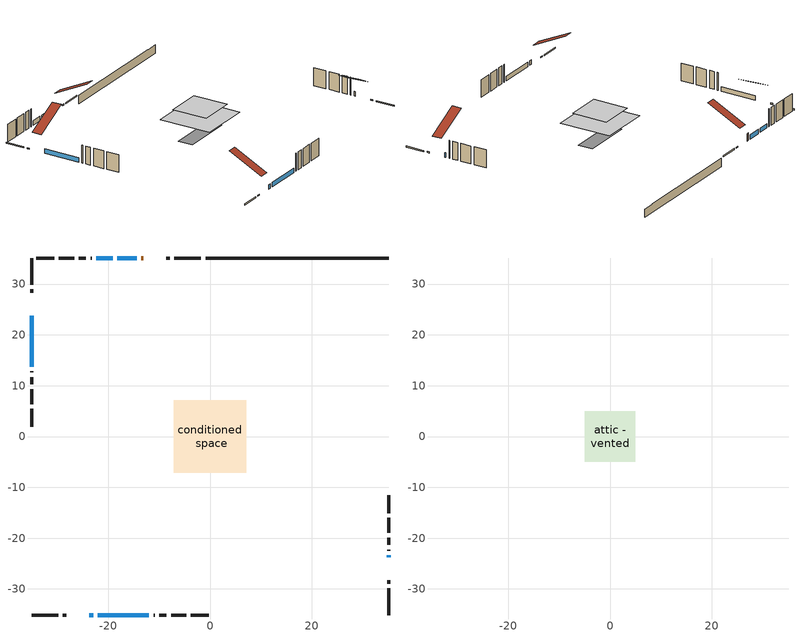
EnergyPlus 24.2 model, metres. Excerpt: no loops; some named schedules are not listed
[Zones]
conditioned space
 floor outside (Floor1 construction): -2.35,-2.35 -2.35,2.35 2.35,2.35 2.35,-2.35 z1.06
 floor adiabatic (AdiabaticFloorConstruction): -7.15,-7.15 -7.15,7.15 7.15,7.15 7.15,-7.15 z3.5
 floor foundation (Slab1 construction): -6.91,-2.09 -6.91,2.09 6.91,2.09 6.91,-2.09 z-1.3
 wall outside (RimJoist1 construction): -1.77,35.12 -7.04,35.12 / -35.12,-35.12 -29.86,-35.12 / -35.12,35.12 -35.12,29.86 / 35.12,-35.12 35.12,-29.86 z1.06:1.36
 wall outside (RimJoist2 construction): -7.97,35.12 -8.64,35.12 / -28.93,-35.12 -28.26,-35.12 / -35.12,28.93 -35.12,28.26 / 35.12,-28.93 35.12,-28.26 z1.06:1.36
 wall outside (AdiabaticWallConstruction 1): -13.11,35.12 -13.53,35.12 z1.06:3.09
 wall outside (AdiabaticWallConstruction): -23.78,-35.12 -23.02,-35.12 / -14.46,35.12 -18.23,35.12 / -19.16,35.12 -22.36,35.12 / -35.12,23.78 -35.12,13.74 / -22.09,-35.12 -12.05,-35.12 / 35.12,-23.78 35.12,-23.37 z1.06:2.28
 wall outside (Wall1 construction): -23.29,35.12 -23.5,35.12 / -11.12,-35.12 -10.91,-35.12 / -35.12,12.81 -35.12,12.6 / 35.12,-22.44 35.12,-22.24 z1.06:5.94
 wall outside (Wall2 construction): -24.43,35.12 -25.83,35.12 / -9.98,-35.12 -8.57,-35.12 / -35.12,11.67 -35.12,10.26 / 35.12,-21.31 35.12,-19.9 z1.06:5.94
 wall outside (Wall3 construction): -26.76,35.12 -29.73,35.12 / -7.64,-35.12 -4.68,-35.12 / -35.12,9.34 -35.12,6.37 / 35.12,-18.97 35.12,-16.01 z1.06:5.94
 wall outside (Wall4 construction): -30.65,35.12 -34.19,35.12 / -3.75,-35.12 -0.21,-35.12 / -35.12,5.44 -35.12,1.9 / 35.12,-15.08 35.12,-11.54 z1.06:5.94
 wall foundation (FoundationWall1 construction): -0.84,35.12,-1.3 -0.84,35.12,1.06 31.53,35.12,1.06 31.53,35.12,0.92 35.12,35.12,0.92 35.12,35.12,-1.3
 window (WindowConstruction 4): -23.78,-35.12 -23.02,-35.12 z1.06:2.28
 window (WindowConstruction 1): -14.46,35.12 -18.23,35.12 z1.06:2.28
 window (WindowConstruction 2): -19.16,35.12 -22.36,35.12 z1.06:2.28
 window (WindowConstruction 3): -35.12,23.78 -35.12,13.74 z1.06:2.28
 window (WindowConstruction): -22.09,-35.12 -12.05,-35.12 z1.06:2.28
 window (WindowConstruction 5): 35.12,-23.78 35.12,-23.37 z1.06:2.28
 door (Door): -13.11,35.12 -13.53,35.12 z1.06:3.09
 ceiling adiabatic (AdiabaticFloorConstruction): 7.15,-7.15 7.15,7.15 -7.15,7.15 -7.15,-7.15 z3.5
attic - vented
 floor to conditioned space (Floor2 construction Reversed): -4.95,-4.95 -4.95,4.95 4.95,4.95 4.95,-4.95 z5.94
 roof outside (Roof1 construction): -12.18,35.12,5.94 -12.18,25.76,10.62 -9.56,25.76,10.62 -9.56,35.12,5.94; -24.71,-35.12,5.94 -24.71,-25.76,10.62 -27.33,-25.76,10.62 -27.33,-35.12,5.94; -35.12,24.71,5.94 -25.76,24.71,10.62 -25.76,27.33,10.62 -35.12,27.33,5.94; 35.12,-24.71,5.94 25.76,-24.71,10.62 25.76,-27.33,10.62 35.12,-27.33,5.94
[Building]
Building 1: Terrain=Suburbs
[Site:Location]
Montreal Intl AP_QC: Latitude {deg}=45.47; Longitude {deg}=-73.74; Time Zone {hr}=-5; Elevation {m}=36; Keep Site Location Information=Yes
[Site:GroundTemperature:Shallow]
2.07863, -0.316383, -0.508184, 0.628371, 5.19101, 9.73239, 13.6695, 16.1636, 16.3755, 14.347, 10.5102, 6.10817
[Site:WaterMainsTemperature]
Calculation Method=Schedule; Temperature Schedule=mains temperature schedule
[Material] Roughness=Rough; Thermal Absorptance=0.9
Name | Thickness {m} | Conductivity {W/m-K} | Density {kg/m3} | Specific Heat {J/kg-K} | Solar Absorptance | Visible Absorptance
asphalt or fiberglass shingles | 0.00635 | 0.162714 | 1121.4 | 1465.45 | 0.84 | 0.84
ceiling loosefill ins | 0.169333 | 0.0480833 | 16.02 | 1046.75 | 0.7 | 0.7
ceiling stud and cavity | 0.1397 | 0.0910875 | 65.682 | 1177.47 | 0.7 | 0.7
concrete 4.0 in. | 0.1016 | 1.803125 | 2242.8 | 837.4 | 0.7 | 0.7
concrete 8.0 in. | 0.2032 | 1.803125 | 2242.8 | 837.4 | 0.7 | 0.7
door material | 0.04445 | 0.053851 | 512.64 | 1214.23 | 0.7 | 0.7
exterior vertical ins | 0.0579696 | 0.029427 | 32.04 | 1214.23 | 0.7 | 0.7
floor covering | 0.0127 | 0.0433444 | 54.468 | 1339.84 | 0.6 | 0.6
floor rigid ins | 0.103632 | 0.029427 | 32.04 | 1214.23 | 0.7 | 0.7
floor rigid ins 1; wall rigid ins 1 | 0.512978 | 0.029427 | 32.04 | 1214.23 | 0.7 | 0.7
floor stud and cavity | 0.1397 | 0.224627 | 92.3553 | 1139.71 | 0.7 | 0.7
floor stud and cavity 1 | 0.1397 | 1.75129 | 37.0049 | 1207.88 | 0.7 | 0.7
furniture material conditioned space 1 | 0.1524 | 0.115458 | 640.8 | 1214.23 | 0.6 | 0.6
gypsum board | 0.0127 | 0.160291 | 801 | 837.4 | 0.6 | 0.6
gypsum board 1 | 0.0127 | 0.160291 | 801 | 837.4 | 0.7 | 0.7
osb sheathing 0.5 in. | 0.0127 | 0.115458 | 512.64 | 1214.23 | 0.7 | 0.7
osb sheathing 0.75 in. | 0.01905 | 0.115458 | 512.64 | 1214.23 | 0.7 | 0.7
osb sheathing 2.0 in. | 0.0508 | 0.115458 | 512.64 | 1214.23 | 0.7 | 0.7
rim joist rigid ins; wall rigid ins | 0.051816 | 0.029427 | 32.04 | 1214.23 | 0.7 | 0.7
rim joist stud and cavity | 0.0508 | 0.0278857 | 125.044 | 1163.47 | 0.6 | 0.6
rim joist stud and cavity 1 | 0.0508 | 0.0619657 | 125.044 | 1163.47 | 0.6 | 0.6
wall stud and cavity | 0.1397 | 0.168807 | 139.0536 | 1170.24 | 0.7 | 0.7
wall stud and cavity 1 | 0.1397 | 0.157732 | 139.0536 | 1170.24 | 0.7 | 0.7
wall stud and cavity 2 | 0.1397 | 0.193984 | 139.0536 | 1170.24 | 0.7 | 0.7
wall stud and cavity 3 | 0.1397 | 0.192105 | 139.0536 | 1170.24 | 0.7 | 0.7
wall stud and cavity 4 | 0.0889 | 0.380278 | 52.3479 | 1209.89 | 0.7 | 0.7
wall stud and cavity 5 | 0.0889 | 0.391764 | 83.0341 | 1211.67 | 0.7 | 0.7
wood siding | 0.0254 | 0.102417 | 544.68 | 1172.36 | 0 | 0
wood siding 1; wood siding 2; wood siding 3 | 0.0254 | 0.102417 | 544.68 | 1172.36 | 0.7 | 0.7
[WindowMaterial:SimpleGlazingSystem]
Name | U-Factor {W/m2-K} | Solar Heat Gain Coefficient
WindowMaterial | 2.93382 | 0.6
WindowMaterial 1 | 2.97187 | 0.6
WindowMaterial 2 | 2.961077 | 0.63
WindowMaterial 3 | 3.09508 | 0.34
[Construction]
AdiabaticFloorConstruction: floor stud and cavity 1, floor rigid ins 1, osb sheathing 0.75 in., floor covering
AdiabaticWallConstruction: wood siding 2, wall rigid ins 1, wall stud and cavity 4, gypsum board
AdiabaticWallConstruction 1: wood siding 3, wall rigid ins 1, wall stud and cavity 4, gypsum board
Door: door material
Floor1 construction: floor stud and cavity, floor rigid ins, osb sheathing 0.75 in., floor covering
Floor2 construction Reversed: gypsum board, ceiling stud and cavity, ceiling loosefill ins
FoundationWall1 construction: concrete 8.0 in., gypsum board 1
furniture construction conditioned space 1: furniture material conditioned space 1
PartitionWallConstruction: gypsum board, wall stud and cavity 5, gypsum board
RimJoist1 construction: wood siding 1, osb sheathing 2.0 in., rim joist stud and cavity
RimJoist2 construction: wood siding 1, rim joist rigid ins, osb sheathing 2.0 in., rim joist stud and cavity 1
Roof1 construction: asphalt or fiberglass shingles
Slab1 construction: concrete 4.0 in.
Wall1 construction: wood siding, wall rigid ins, osb sheathing 0.5 in., wall stud and cavity, gypsum board
Wall2 construction: wood siding, wall rigid ins, osb sheathing 0.5 in., wall stud and cavity 1, gypsum board
Wall3 construction: wood siding, wall rigid ins, osb sheathing 0.5 in., wall stud and cavity 2, gypsum board
Wall4 construction: wood siding, wall rigid ins, osb sheathing 0.5 in., wall stud and cavity 3, gypsum board
WindowConstruction; WindowConstruction 1; WindowConstruction 3: WindowMaterial
WindowConstruction 2: WindowMaterial 1
WindowConstruction 4: WindowMaterial 2
WindowConstruction 5: WindowMaterial 3
[Zone] Multiplier=1; Part of Total Floor Area=Yes
Name | Volume {m3}
attic - vented | 72.4104
conditioned space | 655.9
[Space]
Name | Zone | Volume {m3}
attic - vented 1 | attic - vented | 72.4104
conditioned space 1 | conditioned space | 655.9
[ZoneInfiltration:EffectiveLeakageArea]
infil attic - vented 1: Zone or Space=attic - vented 1; Schedule=Always On Discrete; Effective Air Leakage Area {cm2}=3923.6; Stack Coefficient=0.000325671; Wind Coefficient=1.2193e-05
[ZoneMixing]
whole house fan mix: Zone or Space=attic - vented; Schedule=Always On Continuous; Design Flow Rate Calculation Method=Flow/Zone; Design Flow Rate {m3/s}=0; Source Zone or Space=conditioned space
[SurfaceProperty:ExposedFoundationPerimeter]
Slab1: Exposed Perimeter Calculation Method=TotalExposedPerimeter; Total Exposed Perimeter {m}=35.966
[InternalMass] Zone or ZoneList=conditioned space; Space or SpaceList=conditioned space 1
Name | Construction | Surface Area {m2}
furniture mass conditioned space 1 | furniture construction conditioned space 1 | 113.788
partition wall mass | PartitionWallConstruction | 284.47
[Lights]
interior lighting: Zone or ZoneList or Space or SpaceList=conditioned space 1; Schedule=interior lighting schedule; Design Level Calculation Method=LightingLevel; Lighting Level {W}=343.2; Return Air Fraction=0; Fraction Radiant=0.6; Fraction Visible=0.2; Fraction Replaceable=1
[People]
occupants: Zone or ZoneList or Space or SpaceList=conditioned space 1; Number of People Schedule=occupants schedule; Number of People Calculation Method=People; Number of People=3; Fraction Radiant=0.314171; Sensible Heat Fraction=0.56303; Activity Level Schedule=occupants activity schedule; Carbon Dioxide Generation Rate {m3/s-W}=0; Enable ASHRAE 55 Comfort Warnings=No; Mean Radiant Temperature Calculation Type=EnclosureAveraged
[ElectricEquipment] Zone or ZoneList or Space or SpaceList=conditioned space 1; Design Level Calculation Method=EquipmentLevel
Name | Schedule | Design Level {W} | Fraction Latent | Fraction Radiant | Fraction Lost
clothes dryer | clothes dryer schedule | 140.772 | 0.015 | 0.081 | 0.85
clothes washer | clothes washer schedule | 32.1985 | 0.03 | 0.162 | 0.7
cooking range | cooking range schedule | 215.147 | 0.08 | 0.432 | 0.2
dishwasher | dishwasher schedule | 66.8632 | 0.3 | 0.18 | 0.4
fridge | fridge schedule | 72.9452 | 0 | 0.6 | 0
mech vent house fan | mech vent house fan schedule | 800 | 0 | 0 | 1
mech vent house fan cfis | mech vent house fan cfis schedule | 0 | 0 | 0 | 0
misc plug loads | misc plug loads schedule | 494.7 | 0.045 | 0.513 | 0.1
whole house fan | Always On Discrete | 0 | 0 | 0 | 1
[OtherEquipment] Zone or ZoneList or Space or SpaceList=conditioned space 1; Design Level Calculation Method=EquipmentLevel
Name | Fuel Type | Schedule | Design Level {W} | Fraction Latent | Fraction Radiant | Fraction Lost
clothes dryer 1 | Electricity | clothes dryer schedule | 0 | 0.015 | 0.081 | 0.85
cooking range 1 | Electricity | cooking range schedule | 0 | 0.08 | 0.432 | 0.2
general water use latent | None | general water use schedule | 62.594 | 1 | 0 | 0
general water use sensible | None | general water use schedule | -61.6891 | 0 | 0.6 | 0
mech vent house fan latent load | None | Always On Discrete | 0 | 1 | 0 | 0
mech vent house fan sensible load | None | Always On Discrete | 0 | 0 | 0 | 0
water heater energy adjustment1 | Electricity | Always On Discrete | 0.01 | 0 | 0 | 1
[ZoneInfiltration:DesignFlowRate] Zone or ZoneList or Space or SpaceList=conditioned space 1; Schedule=Always On Discrete; Design Flow Rate Calculation Method=Flow/Zone; Design Flow Rate {m3/s}=0
infil flow; natural vent flow; whole house fan flow
[AvailabilityManager:Scheduled]
furnace airloop Availability Manager: Schedule=Always On Discrete
[Foundation:Kiva]
Foundation Kiva 1: Initial Indoor Air Temperature {C}=21; Wall Height Above Grade {m}=1.06; Wall Depth Below Slab {m}=0.2032; Custom Block Material Name 1=exterior vertical ins; Custom Block Depth 1 {m}=2.36001; Custom Block X Position 1 {m}=0.2159; Custom Block Z Position 1 {m}=0
[Foundation:Kiva:Settings]
Soil Conductivity {W/m-K}=0.849921; Soil Density {kg/m3}=1842.3; Soil Specific Heat {J/kg-K}=418.7; Ground Solar Absorptivity=0.9; Ground Thermal Absorptivity=0.9; Ground Surface Roughness {m}=0.03; Far-Field Width {m}=40; Deep-Ground Boundary Condition=ZeroFlux; Deep-Ground Depth {m}=40; Minimum Cell Dimension {m}=0.2; Maximum Cell Growth Coefficient=3; Simulation Timestep=Timestep
[Exterior:Lights]
exterior lighting: Schedule=exterior lighting schedule; Design Level {W}=75.6
[EnergyManagementSystem:GlobalVariable]
furnace_airloop_Fan_RTF
infil_program_Qfan
infil_program_Qinf
natural_vent_program_Qnv
natural_vent_program_Qwhf
[EnergyManagementSystem:Sensor]
Name | Output:Variable or Output:Meter Index Key | Output:Variable or Output:Meter
airflow_gain | infil flow | Infiltration Sensible Heat Gain Energy
airflow_gain_1 | natural vent flow | Infiltration Sensible Heat Gain Energy
airflow_gain_2 | whole house fan flow | Infiltration Sensible Heat Gain Energy
airflow_loss | infil flow | Infiltration Sensible Heat Loss Energy
airflow_loss_1 | natural vent flow | Infiltration Sensible Heat Loss Energy
airflow_loss_2 | whole house fan flow | Infiltration Sensible Heat Loss Energy
clg_load_cond |  | Cooling:EnergyTransfer:Zone:CONDITIONED SPACE
clg_sp_s; clg_sp_s_1 | cooling setpoint | Schedule Value
clothes_dryer_exhaust_0_sch_s | clothes dryer exhaust 0 schedule | Schedule Value
cool_season | cooling season schedule | Schedule Value
htg_load_cond |  | Heating:EnergyTransfer:Zone:CONDITIONED SPACE
htg_sp_s; htg_sp_s_1 | heating setpoint | Schedule Value
ig_ee_conv | clothes dryer | Electric Equipment Convective Heating Energy
ig_ee_conv_2 | cooking range | Electric Equipment Convective Heating Energy
ig_ee_conv_4 | fridge | Electric Equipment Convective Heating Energy
ig_ee_conv_5 | misc plug loads | Electric Equipment Convective Heating Energy
ig_ee_conv_6 | whole house fan | Electric Equipment Convective Heating Energy
ig_ee_rad | clothes dryer | Electric Equipment Radiant Heating Energy
ig_ee_rad_2 | cooking range | Electric Equipment Radiant Heating Energy
ig_ee_rad_4 | fridge | Electric Equipment Radiant Heating Energy
ig_ee_rad_5 | misc plug loads | Electric Equipment Radiant Heating Energy
ig_ee_rad_6 | whole house fan | Electric Equipment Radiant Heating Energy
ig_lgt_conv | interior lighting | Lights Convective Heating Energy
ig_lgt_rad | interior lighting | Lights Radiant Heating Energy
ig_lgt_vis | interior lighting | Lights Visible Radiation Heating Energy
ig_oe_conv | clothes dryer 1 | Other Equipment Convective Heating Energy
ig_oe_conv_1 | cooking range 1 | Other Equipment Convective Heating Energy
ig_oe_conv_2 | general water use latent | Other Equipment Convective Heating Energy
ig_oe_conv_3 | general water use sensible | Other Equipment Convective Heating Energy
ig_oe_conv_4 | water heater energy adjustment1 | Other Equipment Convective Heating Energy
ig_oe_rad | clothes dryer 1 | Other Equipment Radiant Heating Energy
ig_oe_rad_1 | cooking range 1 | Other Equipment Radiant Heating Energy
ig_oe_rad_2 | general water use latent | Other Equipment Radiant Heating Energy
ig_oe_rad_3 | general water use sensible | Other Equipment Radiant Heating Energy
ig_oe_rad_4 | water heater energy adjustment1 | Other Equipment Radiant Heating Energy
ig_ppl_conv | occupants | People Convective Heating Energy
ig_ppl_rad | occupants | People Radiant Heating Energy
im_conv | furniture mass conditioned space 1 | Surface Inside Face Convection Heat Gain Energy
im_conv_1 | partition wall mass | Surface Inside Face Convection Heat Gain Energy
im_ig | furniture mass conditioned space 1 | Surface Inside Face Internal Gains Radiation Heat Gain Energy
im_ig_1 | partition wall mass | Surface Inside Face Internal Gains Radiation Heat Gain Energy
im_lgt | furniture mass conditioned space 1 | Surface Inside Face Lights Radiation Heat Gain Energy
im_lgt_1 | partition wall mass | Surface Inside Face Lights Radiation Heat Gain Energy
im_sol | furniture mass conditioned space 1 | Surface Inside Face Solar Radiation Heat Gain Energy
im_sol_1 | partition wall mass | Surface Inside Face Solar Radiation Heat Gain Energy
im_surf | furniture mass conditioned space 1 | Surface Inside Face Net Surface Thermal Radiation Heat Gain Energy
im_surf_1 | partition wall mass | Surface Inside Face Net Surface Thermal Radiation Heat Gain Energy
mv_conv | mech vent house fan | Electric Equipment Convective Heating Energy
mv_conv_1 | mech vent house fan cfis | Electric Equipment Convective Heating Energy
mv_conv_2 | mech vent house fan latent load | Other Equipment Convective Heating Energy
mv_conv_3 | mech vent house fan sensible load | Other Equipment Convective Heating Energy
mv_rad | mech vent house fan | Electric Equipment Radiant Heating Energy
mv_rad_1 | mech vent house fan cfis | Electric Equipment Radiant Heating Energy
mv_rad_2 | mech vent house fan latent load | Other Equipment Radiant Heating Energy
mv_rad_3 | mech vent house fan sensible load | Other Equipment Radiant Heating Energy
natural_vent_s | natural vent schedule | Schedule Value
out_pb_s |  | Site Outdoor Air Barometric Pressure
out_wt_s |  | Site Outdoor Air Humidity Ratio
site_vw_s |  | Site Wind Speed
ss_back_out | Window1 | Surface Window Shortwave from Zone Back Out Window Heat Transfer Rate
ss_back_out_1 | Window10 | Surface Window Shortwave from Zone Back Out Window Heat Transfer Rate
ss_back_out_2 | Window13 | Surface Window Shortwave from Zone Back Out Window Heat Transfer Rate
ss_back_out_3 | Window14 | Surface Window Shortwave from Zone Back Out Window Heat Transfer Rate
ss_back_out_4 | Window2 | Surface Window Shortwave from Zone Back Out Window Heat Transfer Rate
ss_back_out_5 | Window22 | Surface Window Shortwave from Zone Back Out Window Heat Transfer Rate
ss_conv | Door1 | Surface Inside Face Convection Heat Gain Energy
ss_conv_1 | Window1 | Surface Inside Face Convection Heat Gain Energy
ss_conv_2 | Window10 | Surface Inside Face Convection Heat Gain Energy
ss_conv_3 | Window13 | Surface Inside Face Convection Heat Gain Energy
ss_conv_4 | Window14 | Surface Inside Face Convection Heat Gain Energy
ss_conv_5 | Window2 | Surface Inside Face Convection Heat Gain Energy
ss_conv_6 | Window22 | Surface Inside Face Convection Heat Gain Energy
ss_ig | Door1 | Surface Inside Face Internal Gains Radiation Heat Gain Energy
ss_ig_1 | Window1 | Surface Inside Face Internal Gains Radiation Heat Gain Energy
ss_ig_2 | Window10 | Surface Inside Face Internal Gains Radiation Heat Gain Energy
ss_ig_3 | Window13 | Surface Inside Face Internal Gains Radiation Heat Gain Energy
ss_ig_4 | Window14 | Surface Inside Face Internal Gains Radiation Heat Gain Energy
ss_ig_5 | Window2 | Surface Inside Face Internal Gains Radiation Heat Gain Energy
ss_ig_6 | Window22 | Surface Inside Face Internal Gains Radiation Heat Gain Energy
ss_lgt | Door1 | Surface Inside Face Lights Radiation Heat Gain Energy
ss_sol | Door1 | Surface Inside Face Solar Radiation Heat Gain Energy
ss_surf | Door1 | Surface Inside Face Net Surface Thermal Radiation Heat Gain Energy
ss_surf_1 | Window1 | Surface Inside Face Net Surface Thermal Radiation Heat Gain Energy
ss_surf_2 | Window10 | Surface Inside Face Net Surface Thermal Radiation Heat Gain Energy
ss_surf_3 | Window13 | Surface Inside Face Net Surface Thermal Radiation Heat Gain Energy
ss_surf_4 | Window14 | Surface Inside Face Net Surface Thermal Radiation Heat Gain Energy
ss_surf_5 | Window2 | Surface Inside Face Net Surface Thermal Radiation Heat Gain Energy
ss_surf_6 | Window22 | Surface Inside Face Net Surface Thermal Radiation Heat Gain Energy
ss_trans_in | Window1 | Surface Window Transmitted Solar Radiation Rate
ss_trans_in_1 | Window10 | Surface Window Transmitted Solar Radiation Rate
ss_trans_in_2 | Window13 | Surface Window Transmitted Solar Radiation Rate
ss_trans_in_3 | Window14 | Surface Window Transmitted Solar Radiation Rate
ss_trans_in_4 | Window2 | Surface Window Transmitted Solar Radiation Rate
ss_trans_in_5 | Window22 | Surface Window Transmitted Solar Radiation Rate
ss_trans_out | Window1 | Surface Inside Face Initial Transmitted Diffuse Transmitted Out Window Solar Radiation Rate
ss_trans_out_1 | Window10 | Surface Inside Face Initial Transmitted Diffuse Transmitted Out Window Solar Radiation Rate
ss_trans_out_2 | Window13 | Surface Inside Face Initial Transmitted Diffuse Transmitted Out Window Solar Radiation Rate
ss_trans_out_3 | Window14 | Surface Inside Face Initial Transmitted Diffuse Transmitted Out Window Solar Radiation Rate
ss_trans_out_4 | Window2 | Surface Inside Face Initial Transmitted Diffuse Transmitted Out Window Solar Radiation Rate
ss_trans_out_5 | Window22 | Surface Inside Face Initial Transmitted Diffuse Transmitted Out Window Solar Radiation Rate
s_conv | Floor1 | Surface Inside Face Convection Heat Gain Energy
s_conv_1 | Floor2 | Surface Inside Face Convection Heat Gain Energy
s_conv_10 | RimJoist2:180 | Surface Inside Face Convection Heat Gain Energy
s_conv_11 | RimJoist2:270 | Surface Inside Face Convection Heat Gain Energy
s_conv_12 | RimJoist2:90 | Surface Inside Face Convection Heat Gain Energy
s_conv_13 | Slab1 | Surface Inside Face Convection Heat Gain Energy
s_conv_14 | Wall1:0 | Surface Inside Face Convection Heat Gain Energy
s_conv_15 | Wall1:180 | Surface Inside Face Convection Heat Gain Energy
s_conv_16 | Wall1:270 | Surface Inside Face Convection Heat Gain Energy
s_conv_17 | Wall1:90 | Surface Inside Face Convection Heat Gain Energy
s_conv_18 | Wall2:0 | Surface Inside Face Convection Heat Gain Energy
s_conv_19 | Wall2:180 | Surface Inside Face Convection Heat Gain Energy
s_conv_2 | FoundationWall1 | Surface Inside Face Convection Heat Gain Energy
s_conv_20 | Wall2:270 | Surface Inside Face Convection Heat Gain Energy
s_conv_21 | Wall2:90 | Surface Inside Face Convection Heat Gain Energy
s_conv_22 | Wall3:0 | Surface Inside Face Convection Heat Gain Energy
s_conv_23 | Wall3:180 | Surface Inside Face Convection Heat Gain Energy
s_conv_24 | Wall3:270 | Surface Inside Face Convection Heat Gain Energy
s_conv_25 | Wall3:90 | Surface Inside Face Convection Heat Gain Energy
s_conv_26 | Wall4:0 | Surface Inside Face Convection Heat Gain Energy
s_conv_27 | Wall4:180 | Surface Inside Face Convection Heat Gain Energy
s_conv_28 | Wall4:270 | Surface Inside Face Convection Heat Gain Energy
s_conv_29 | Wall4:90 | Surface Inside Face Convection Heat Gain Energy
s_conv_3 | inferred conditioned ceiling | Surface Inside Face Convection Heat Gain Energy
s_conv_4 | inferred conditioned floor | Surface Inside Face Convection Heat Gain Energy
s_conv_5 | RimJoist1:0 | Surface Inside Face Convection Heat Gain Energy
s_conv_6 | RimJoist1:180 | Surface Inside Face Convection Heat Gain Energy
s_conv_7 | RimJoist1:270 | Surface Inside Face Convection Heat Gain Energy
s_conv_8 | RimJoist1:90 | Surface Inside Face Convection Heat Gain Energy
s_conv_9 | RimJoist2:0 | Surface Inside Face Convection Heat Gain Energy
s_ig | Floor1 | Surface Inside Face Internal Gains Radiation Heat Gain Energy
s_ig_1 | Floor2 | Surface Inside Face Internal Gains Radiation Heat Gain Energy
s_ig_10 | RimJoist2:180 | Surface Inside Face Internal Gains Radiation Heat Gain Energy
s_ig_11 | RimJoist2:270 | Surface Inside Face Internal Gains Radiation Heat Gain Energy
s_ig_12 | RimJoist2:90 | Surface Inside Face Internal Gains Radiation Heat Gain Energy
s_ig_13 | Slab1 | Surface Inside Face Internal Gains Radiation Heat Gain Energy
s_ig_14 | Wall1:0 | Surface Inside Face Internal Gains Radiation Heat Gain Energy
s_ig_15 | Wall1:180 | Surface Inside Face Internal Gains Radiation Heat Gain Energy
s_ig_16 | Wall1:270 | Surface Inside Face Internal Gains Radiation Heat Gain Energy
s_ig_17 | Wall1:90 | Surface Inside Face Internal Gains Radiation Heat Gain Energy
s_ig_18 | Wall2:0 | Surface Inside Face Internal Gains Radiation Heat Gain Energy
s_ig_19 | Wall2:180 | Surface Inside Face Internal Gains Radiation Heat Gain Energy
s_ig_2 | FoundationWall1 | Surface Inside Face Internal Gains Radiation Heat Gain Energy
s_ig_20 | Wall2:270 | Surface Inside Face Internal Gains Radiation Heat Gain Energy
s_ig_21 | Wall2:90 | Surface Inside Face Internal Gains Radiation Heat Gain Energy
s_ig_22 | Wall3:0 | Surface Inside Face Internal Gains Radiation Heat Gain Energy
s_ig_23 | Wall3:180 | Surface Inside Face Internal Gains Radiation Heat Gain Energy
s_ig_24 | Wall3:270 | Surface Inside Face Internal Gains Radiation Heat Gain Energy
s_ig_25 | Wall3:90 | Surface Inside Face Internal Gains Radiation Heat Gain Energy
s_ig_26 | Wall4:0 | Surface Inside Face Internal Gains Radiation Heat Gain Energy
s_ig_27 | Wall4:180 | Surface Inside Face Internal Gains Radiation Heat Gain Energy
s_ig_28 | Wall4:270 | Surface Inside Face Internal Gains Radiation Heat Gain Energy
s_ig_29 | Wall4:90 | Surface Inside Face Internal Gains Radiation Heat Gain Energy
s_ig_3 | inferred conditioned ceiling | Surface Inside Face Internal Gains Radiation Heat Gain Energy
s_ig_4 | inferred conditioned floor | Surface Inside Face Internal Gains Radiation Heat Gain Energy
s_ig_5 | RimJoist1:0 | Surface Inside Face Internal Gains Radiation Heat Gain Energy
s_ig_6 | RimJoist1:180 | Surface Inside Face Internal Gains Radiation Heat Gain Energy
s_ig_7 | RimJoist1:270 | Surface Inside Face Internal Gains Radiation Heat Gain Energy
s_ig_8 | RimJoist1:90 | Surface Inside Face Internal Gains Radiation Heat Gain Energy
s_ig_9 | RimJoist2:0 | Surface Inside Face Internal Gains Radiation Heat Gain Energy
s_lgt | Floor1 | Surface Inside Face Lights Radiation Heat Gain Energy
s_lgt_1 | Floor2 | Surface Inside Face Lights Radiation Heat Gain Energy
s_lgt_10 | RimJoist2:180 | Surface Inside Face Lights Radiation Heat Gain Energy
s_lgt_11 | RimJoist2:270 | Surface Inside Face Lights Radiation Heat Gain Energy
s_lgt_12 | RimJoist2:90 | Surface Inside Face Lights Radiation Heat Gain Energy
s_lgt_13 | Slab1 | Surface Inside Face Lights Radiation Heat Gain Energy
